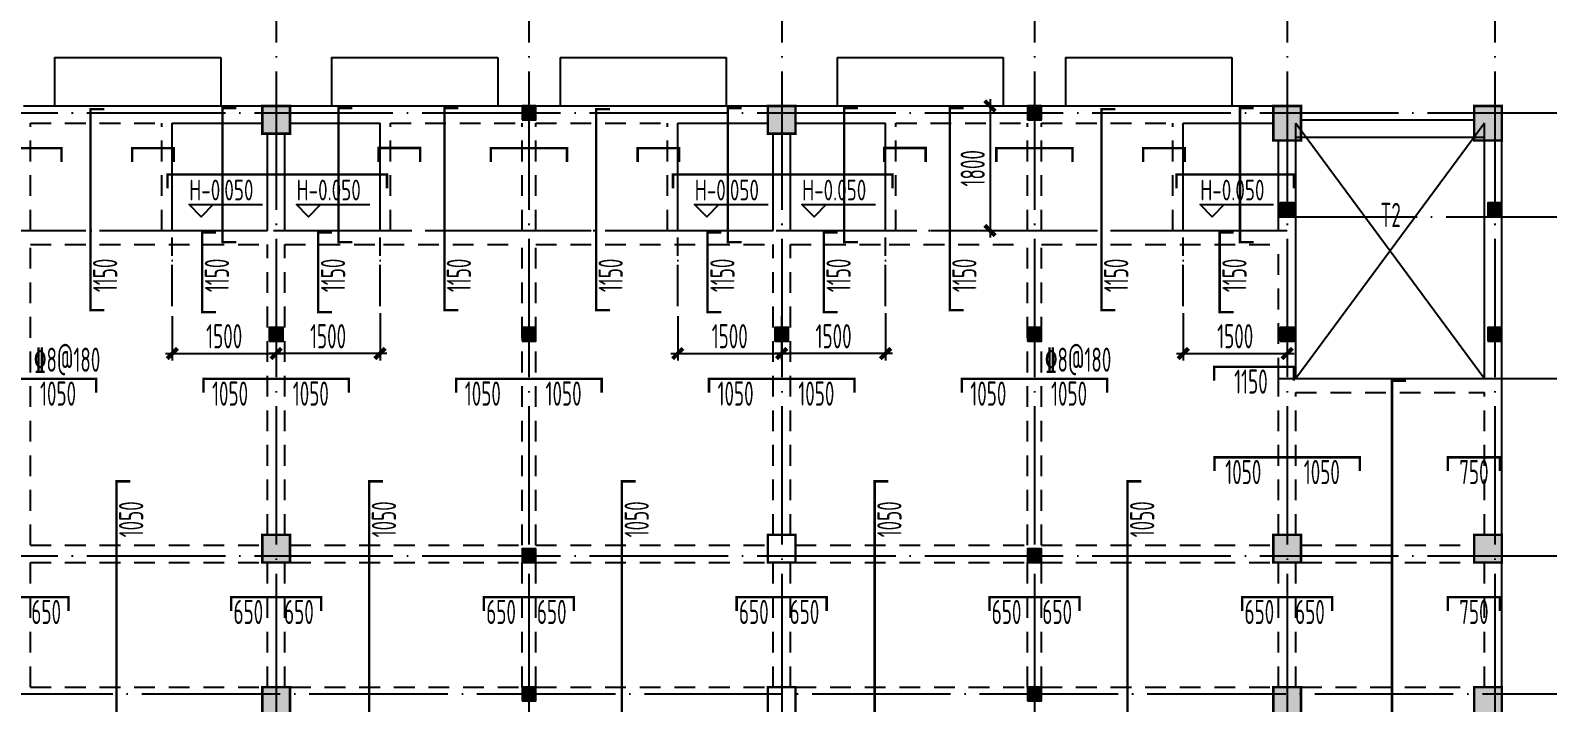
# Model space of a CAD drawing. Extents: x -472319 to -112444, y -516749 to -5704.
# Drawn here: x -264044 to -242132, y -240960 to -231241 of the extents above; entities that cross this region are included whole.
import ezdxf

# ---------------------------------------------------------------- set-up
doc = ezdxf.new("R2010")
doc.units = 0
doc.header["$LTSCALE"] = 100
doc.header["$MEASUREMENT"] = 0
for name, pattern in [('3', [5, 3, -2]), ('CENTER', [2, 1.25, -0.25, 0.25, -0.25]), ('DOTE', [2.42, 2, -0.2, 0.02, -0.2])]:
    doc.linetypes.add(name, pattern=pattern)
for name, color, linetype in [('1305', 1, 'Continuous'), ('1306', 94, 'Continuous'), ('1307', 7, 'Continuous'), ('COLUMN', 9, 'Continuous'), ('DOTE', 1, 'CENTER'), ('S_BEAM', 4, 'Continuous'), ('S_BEAMDASH', 134, '3'), ('S_CL', 2, 'Continuous'), ('坡道', 7, 'Continuous'), ('板标注', 221, 'Continuous'), ('零厚板', 7, 'Continuous')]:
    doc.layers.add(name, color=color, linetype=linetype)
doc.styles.add('HZ', font='tssdeng.shx', dxfattribs={"width": 0.6, "height": 350, "bigfont": 'a.shx'})
doc.styles.get("Standard").update_dxf_attribs({"font": 'tssdeng.shx', "width": 0.6, "bigfont": 'a.shx'})
doc.styles.add('TSSD_Rein', font='Tssdeng.shx', dxfattribs={"width": 0.7, "bigfont": 'hztxt.shx'})
doc.dimstyles.new('DIMN', dxfattribs={"dimtxt": 350, "dimasz": 150, "dimexe": 100, "dimexo": 100, "dimgap": 75, "dimtad": 1, "dimdec": 0, "dimzin": 0, "dimdsep": 46, "dimtxsty": 'HZ', "dimblk": 'ARCHTICK', "dimcen": 0.09, "dimdle": 100, "dimclrd": 3, "dimclre": 3, "dimclrt": 7, "dimazin": 2, "dimtfac": 1, "dimtdec": 0, "dimtmove": 2, "dimatfit": 3, "dimldrblk": 'ARCHTICK', "dimfxl": 1, "dimtolj": 1, "dimtzin": 0, "dimarcsym": 0})

# ---------------------------------------------------------------- blocks, each defined once
blk = doc.blocks.new('_ArchTick')
at = {"color": 0, "linetype": 'ByBlock', "const_width": 0.4}
blk.add_lwpolyline([(-0.5, -0.5), (0.5, 0.5)], dxfattribs=at)
blk = doc.blocks.new('*D2580')
at = {"layer": 'COLUMN', "color": 3, "lineweight": -2, "transparency": 16777216}
for p, q in [((-250185, -232235), (-250185, -234235)), ((-250306, -232335), (-250085, -232335)), ((-250306, -234135), (-250085, -234135))]:
    blk.add_line(p, q, dxfattribs=at)
at = {"layer": 'Defpoints', "color": 0, "transparency": 16777216}
for p in [(-250406, -232335), (-250406, -234135), (-250185, -234135)]:
    blk.add_point(p, dxfattribs=at)
at = {"layer": 'COLUMN', "color": 3, "lineweight": -2, "transparency": 16777216, "xscale": 150, "yscale": 150, "zscale": 150}
for p, rotation in [((-250185, -232335), 90), ((-250185, -234135), 270)]:
    blk.add_blockref('_ArchTick', p, dxfattribs=dict(at, rotation=rotation))
at = {"layer": 'COLUMN', "color": 7, "transparency": 16777216, "insert": (-250435, -233235), "char_height": 350, "attachment_point": 5, "rotation": 90, "style": 'HZ'}
blk.add_mtext('\\A1;1800', dxfattribs=at)
blk = doc.blocks.new('*D2601')
at = {"layer": '1306', "color": 3, "lineweight": -2, "transparency": 16777216}
for p, q in [((-261994, -235375), (-261994, -236013)), ((-260494, -235375), (-260494, -236013)), ((-262094, -235913), (-260394, -235913))]:
    blk.add_line(p, q, dxfattribs=at)
at = {"layer": 'Defpoints', "color": 0, "transparency": 16777216}
for p in [(-261994, -235275), (-260494, -235275), (-260494, -235913)]:
    blk.add_point(p, dxfattribs=at)
at = {"layer": '1306', "color": 3, "lineweight": -2, "transparency": 16777216, "xscale": 150, "yscale": 150, "zscale": 150, "rotation": 180}
blk.add_blockref('_ArchTick', (-261994, -235913), dxfattribs=at)
at = {"layer": '1306', "color": 3, "lineweight": -2, "transparency": 16777216, "xscale": 150, "yscale": 150, "zscale": 150}
blk.add_blockref('_ArchTick', (-260494, -235913), dxfattribs=at)
at = {"layer": '1306', "color": 7, "transparency": 16777216, "insert": (-261244, -235663), "char_height": 350, "attachment_point": 5, "style": 'HZ'}
blk.add_mtext('\\A1;1500', dxfattribs=at)
blk = doc.blocks.new('*D2602')
at = {"layer": '1306', "color": 3, "lineweight": -2, "transparency": 16777216}
for p, q in [((-258994, -235329), (-258994, -236013)), ((-260494, -235375), (-260494, -236013)), ((-258894, -235913), (-260594, -235913))]:
    blk.add_line(p, q, dxfattribs=at)
at = {"layer": 'Defpoints', "color": 0, "transparency": 16777216}
for p in [(-260494, -235275), (-258994, -235229), (-260494, -235913)]:
    blk.add_point(p, dxfattribs=at)
at = {"layer": '1306', "color": 3, "lineweight": -2, "transparency": 16777216, "xscale": 150, "yscale": 150, "zscale": 150, "rotation": 180}
blk.add_blockref('_ArchTick', (-260494, -235913), dxfattribs=at)
at = {"layer": '1306', "color": 3, "lineweight": -2, "transparency": 16777216, "xscale": 150, "yscale": 150, "zscale": 150}
blk.add_blockref('_ArchTick', (-258994, -235913), dxfattribs=at)
at = {"layer": '1306', "color": 7, "transparency": 16777216, "insert": (-259744, -235663), "char_height": 350, "attachment_point": 5, "style": 'HZ'}
blk.add_mtext('\\A1;1500', dxfattribs=at)
blk = doc.blocks.new('*D2603')
at = {"layer": '1306', "color": 3, "lineweight": -2, "transparency": 16777216}
for p, q in [((-254694, -235375), (-254694, -236013)), ((-253194, -235375), (-253194, -236013)), ((-254794, -235913), (-253094, -235913))]:
    blk.add_line(p, q, dxfattribs=at)
at = {"layer": 'Defpoints', "color": 0, "transparency": 16777216}
for p in [(-254694, -235275), (-253194, -235275), (-253194, -235913)]:
    blk.add_point(p, dxfattribs=at)
at = {"layer": '1306', "color": 3, "lineweight": -2, "transparency": 16777216, "xscale": 150, "yscale": 150, "zscale": 150, "rotation": 180}
blk.add_blockref('_ArchTick', (-254694, -235913), dxfattribs=at)
at = {"layer": '1306', "color": 3, "lineweight": -2, "transparency": 16777216, "xscale": 150, "yscale": 150, "zscale": 150}
blk.add_blockref('_ArchTick', (-253194, -235913), dxfattribs=at)
at = {"layer": '1306', "color": 7, "transparency": 16777216, "insert": (-253944, -235663), "char_height": 350, "attachment_point": 5, "style": 'HZ'}
blk.add_mtext('\\A1;1500', dxfattribs=at)
blk = doc.blocks.new('*D2604')
at = {"layer": '1306', "color": 3, "lineweight": -2, "transparency": 16777216}
for p, q in [((-251694, -235329), (-251694, -236013)), ((-253194, -235375), (-253194, -236013)), ((-251594, -235913), (-253294, -235913))]:
    blk.add_line(p, q, dxfattribs=at)
at = {"layer": 'Defpoints', "color": 0, "transparency": 16777216}
for p in [(-253194, -235275), (-251694, -235229), (-253194, -235913)]:
    blk.add_point(p, dxfattribs=at)
at = {"layer": '1306', "color": 3, "lineweight": -2, "transparency": 16777216, "xscale": 150, "yscale": 150, "zscale": 150, "rotation": 180}
blk.add_blockref('_ArchTick', (-253194, -235913), dxfattribs=at)
at = {"layer": '1306', "color": 3, "lineweight": -2, "transparency": 16777216, "xscale": 150, "yscale": 150, "zscale": 150}
blk.add_blockref('_ArchTick', (-251694, -235913), dxfattribs=at)
at = {"layer": '1306', "color": 7, "transparency": 16777216, "insert": (-252444, -235663), "char_height": 350, "attachment_point": 5, "style": 'HZ'}
blk.add_mtext('\\A1;1500', dxfattribs=at)
blk = doc.blocks.new('*D2605')
at = {"layer": '1306', "color": 3, "lineweight": -2, "transparency": 16777216}
for p, q in [((-247394, -235329), (-247394, -236013)), ((-245894, -235375), (-245894, -236013)), ((-247494, -235913), (-245794, -235913))]:
    blk.add_line(p, q, dxfattribs=at)
at = {"layer": 'Defpoints', "color": 0, "transparency": 16777216}
for p in [(-247394, -235229), (-245894, -235275), (-245894, -235913)]:
    blk.add_point(p, dxfattribs=at)
at = {"layer": '1306', "color": 3, "lineweight": -2, "transparency": 16777216, "xscale": 150, "yscale": 150, "zscale": 150, "rotation": 180}
blk.add_blockref('_ArchTick', (-247394, -235913), dxfattribs=at)
at = {"layer": '1306', "color": 3, "lineweight": -2, "transparency": 16777216, "xscale": 150, "yscale": 150, "zscale": 150}
blk.add_blockref('_ArchTick', (-245894, -235913), dxfattribs=at)
at = {"layer": '1306', "color": 7, "transparency": 16777216, "insert": (-246644, -235663), "char_height": 350, "attachment_point": 5, "style": 'HZ'}
blk.add_mtext('\\A1;1500', dxfattribs=at)

msp = doc.modelspace()

# ---------------------------------------------------------------- hatches: boundary and pattern name
at = {"layer": 'COLUMN'}
h = msp.add_hatch(dxfattribs=at)
h.set_pattern_fill('ANSI31', color=0)
h.set_pattern_definition([(45, (-307981.33058, -46796.88947), (-0.08838834765, 0.08838834765), [])])
h.paths.add_polyline_path([(-256943.831, -232534.889), (-256743.831, -232534.889), (-256743.831, -232334.889), (-256943.831, -232334.889)])
h = msp.add_hatch(dxfattribs=at)
h.set_pattern_fill('ANSI31', color=0)
h.set_pattern_definition([(45, (-300681.33058, -46796.88947), (-0.08838834765, 0.08838834765), [])])
h.paths.add_polyline_path([(-249643.831, -232534.889), (-249443.831, -232534.889), (-249443.831, -232334.889), (-249643.831, -232334.889)])
h = msp.add_hatch(dxfattribs=at)
h.set_pattern_fill('ANSI31', color=0)
h.set_pattern_definition([(45, (-297031.33058, -48196.88947), (-0.08838834765, 0.08838834765), [])])
h.paths.add_polyline_path([(-245993.831, -233934.889), (-245793.831, -233934.889), (-245793.831, -233734.889), (-245993.831, -233734.889)])
h = msp.add_hatch(dxfattribs=at)
h.set_pattern_fill('ANSI31', color=0)
h.set_pattern_definition([(45, (-294031.33058, -48196.88947), (-0.08838834765, 0.08838834765), [])])
h.paths.add_polyline_path([(-242993.831, -233934.889), (-242793.831, -233934.889), (-242793.831, -233734.889), (-242993.831, -233734.889)])
h = msp.add_hatch(dxfattribs=at)
h.set_pattern_fill('ANSI31', color=0)
h.set_pattern_definition([(45, (-311631.33058, -49996.89093), (-0.08838834765, 0.08838834765), [])])
h.paths.add_polyline_path([(-260593.831, -235734.891), (-260393.831, -235734.891), (-260393.831, -235534.891), (-260593.831, -235534.891)])
h = msp.add_hatch(dxfattribs=at)
h.set_pattern_fill('ANSI31', color=0)
h.set_pattern_definition([(45, (-307981.33058, -49996.89093), (-0.08838834765, 0.08838834765), [])])
h.paths.add_polyline_path([(-256943.831, -235734.891), (-256743.831, -235734.891), (-256743.831, -235534.891), (-256943.831, -235534.891)])
h = msp.add_hatch(dxfattribs=at)
h.set_pattern_fill('ANSI31', color=0)
h.set_pattern_definition([(45, (-304331.33058, -49996.89093), (-0.08838834765, 0.08838834765), [])])
h.paths.add_polyline_path([(-253293.831, -235734.891), (-253093.831, -235734.891), (-253093.831, -235534.891), (-253293.831, -235534.891)])
h = msp.add_hatch(dxfattribs=at)
h.set_pattern_fill('ANSI31', color=0)
h.set_pattern_definition([(45, (-300681.33058, -49996.89093), (-0.08838834765, 0.08838834765), [])])
h.paths.add_polyline_path([(-249643.831, -235734.891), (-249443.831, -235734.891), (-249443.831, -235534.891), (-249643.831, -235534.891)])
h = msp.add_hatch(dxfattribs=at)
h.set_pattern_fill('ANSI31', color=0)
h.set_pattern_definition([(45, (-297031.33058, -49996.89093), (-0.08838834765, 0.08838834765), [])])
h.paths.add_polyline_path([(-245993.831, -235734.891), (-245793.831, -235734.891), (-245793.831, -235534.891), (-245993.831, -235534.891)])
h = msp.add_hatch(dxfattribs=at)
h.set_pattern_fill('ANSI31', color=0)
h.set_pattern_definition([(45, (-294031.33058, -49996.89093), (-0.08838834765, 0.08838834765), [])])
h.paths.add_polyline_path([(-242993.831, -235734.891), (-242793.831, -235734.891), (-242793.831, -235534.891), (-242993.831, -235534.891)])
h = msp.add_hatch(dxfattribs=at)
h.set_pattern_fill('ANSI31', color=0)
h.set_pattern_definition([(45, (-307981.32863, -53196.89045), (-0.08838834765, 0.08838834765), [])])
h.paths.add_polyline_path([(-256943.829, -238934.89), (-256743.829, -238934.89), (-256743.829, -238734.89), (-256943.829, -238734.89)])
h = msp.add_hatch(dxfattribs=at)
h.set_pattern_fill('ANSI31', color=0)
h.set_pattern_definition([(45, (-300681.32863, -53196.89045), (-0.08838834765, 0.08838834765), [])])
h.paths.add_polyline_path([(-249643.829, -238934.89), (-249443.829, -238934.89), (-249443.829, -238734.89), (-249643.829, -238734.89)])
h = msp.add_hatch(dxfattribs=at)
h.set_pattern_fill('ANSI31', color=0)
h.set_pattern_definition([(45, (-307981.33058, -55196.89045), (-0.08838834765, 0.08838834765), [])])
h.paths.add_polyline_path([(-256943.831, -240934.89), (-256743.831, -240934.89), (-256743.831, -240734.89), (-256943.831, -240734.89)])
h = msp.add_hatch(dxfattribs=at)
h.set_pattern_fill('ANSI31', color=0)
h.set_pattern_definition([(45, (-300681.33058, -55196.89045), (-0.08838834765, 0.08838834765), [])])
h.paths.add_polyline_path([(-249643.831, -240934.89), (-249443.831, -240934.89), (-249443.831, -240734.89), (-249643.831, -240734.89)])
at = {"layer": 'S_CL'}
h = msp.add_hatch(dxfattribs=at)
h.set_pattern_fill('ANSI31', color=256)
h.set_pattern_definition([(45, (114544.49969, 398805.50098), (-0.088388347648, 0.088388347648), [])])
h.paths.add_polyline_path([(-299493.831, -232834.889), (-299493.831, -232334.889), (-299893.831, -232334.889), (-299893.831, -232834.889)])
h.paths.add_polyline_path([(-299493.831, -238934.89), (-299493.831, -238534.89), (-299893.831, -238534.89), (-299893.831, -238934.89)])
h.paths.add_polyline_path([(-299493.831, -241134.89), (-299493.831, -240734.89), (-299893.831, -240734.89), (-299893.831, -241134.89)])
h.paths.add_polyline_path([(-299493.831, -247334.89), (-299493.831, -246834.89), (-299893.831, -246834.89), (-299893.831, -247334.89)])
h.paths.add_polyline_path([(-302393.831, -232834.889), (-302393.831, -232334.889), (-302793.831, -232334.889), (-302793.831, -232834.889)])
h.paths.add_polyline_path([(-302393.831, -238934.89), (-302393.831, -238534.89), (-302793.831, -238534.89), (-302793.831, -238934.89)])
h.paths.add_polyline_path([(-302393.831, -241134.89), (-302393.831, -240734.89), (-302793.831, -240734.89), (-302793.831, -241134.89)])
h.paths.add_polyline_path([(-302393.831, -247334.89), (-302393.831, -246834.89), (-302793.831, -246834.89), (-302793.831, -247334.89)])
h.paths.add_polyline_path([(-242793.829, -247334.89), (-242793.829, -246834.89), (-243193.829, -246834.89), (-243193.829, -247334.89)])
h.paths.add_polyline_path([(-245693.829, -247334.89), (-245693.829, -246834.89), (-246093.829, -246834.89), (-246093.829, -247334.89)])
h.paths.add_polyline_path([(-252993.829, -247334.89), (-252993.829, -246934.89), (-253393.829, -246934.89), (-253393.829, -247334.89)])
h.paths.add_polyline_path([(-260293.829, -247334.89), (-260293.829, -246934.89), (-260693.829, -246934.89), (-260693.829, -247334.89)])
h.paths.add_polyline_path([(-267593.829, -247334.89), (-267593.829, -246834.89), (-267993.829, -246834.89), (-267993.829, -247334.89)])
h.paths.add_polyline_path([(-277593.831, -247334.89), (-277593.831, -246834.89), (-277993.831, -246834.89), (-277993.831, -247334.89)])
h.paths.add_polyline_path([(-284893.831, -247334.89), (-284893.831, -246934.89), (-285293.831, -246934.89), (-285293.831, -247334.89)])
h.paths.add_polyline_path([(-292193.831, -247334.89), (-292193.831, -246934.89), (-292593.831, -246934.89), (-292593.831, -247334.89)])
h.paths.add_polyline_path([(-242793.829, -232834.889), (-242793.829, -232334.889), (-243193.829, -232334.889), (-243193.829, -232834.889)])
h.paths.add_polyline_path([(-242793.829, -238934.89), (-242793.829, -238534.89), (-243193.829, -238534.89), (-243193.829, -238934.89)])
h.paths.add_polyline_path([(-242793.829, -241134.89), (-242793.829, -240734.89), (-243193.829, -240734.89), (-243193.829, -241134.89)])
h.paths.add_polyline_path([(-245693.829, -232834.889), (-245693.829, -232334.889), (-246093.829, -232334.889), (-246093.829, -232834.889)])
h.paths.add_polyline_path([(-245693.829, -238934.89), (-245693.829, -238534.89), (-246093.829, -238534.89), (-246093.829, -238934.89)])
h.paths.add_polyline_path([(-245693.829, -241134.89), (-245693.829, -240734.89), (-246093.829, -240734.89), (-246093.829, -241134.89)])
h.paths.add_polyline_path([(-252993.829, -232734.889), (-252993.829, -232334.889), (-253393.829, -232334.889), (-253393.829, -232734.889)])
h.paths.add_polyline_path([(-260293.829, -232734.889), (-260293.829, -232334.889), (-260693.829, -232334.889), (-260693.829, -232734.889)])
h.paths.add_polyline_path([(-267593.829, -232734.889), (-267593.829, -232334.889), (-267993.829, -232334.889), (-267993.829, -232734.889)])
h.paths.add_polyline_path([(-270593.829, -232834.889), (-270593.829, -232334.889), (-270993.829, -232334.889), (-270993.829, -232834.889)])
h.paths.add_polyline_path([(-277593.831, -232834.889), (-277593.831, -232334.889), (-277993.831, -232334.889), (-277993.831, -232834.889)])
h.paths.add_polyline_path([(-284893.831, -232734.889), (-284893.831, -232334.889), (-285293.831, -232334.889), (-285293.831, -232734.889)])
h.paths.add_polyline_path([(-292193.831, -232734.889), (-292193.831, -232334.889), (-292593.831, -232334.889), (-292593.831, -232734.889)])
h.paths.add_polyline_path([(-260293.829, -238934.89), (-260293.829, -238534.89), (-260693.829, -238534.89), (-260693.829, -238934.89)])
h.paths.add_polyline_path([(-260293.829, -241134.89), (-260293.829, -240734.89), (-260693.829, -240734.89), (-260693.829, -241134.89)])
h.paths.add_polyline_path([(-267593.829, -238934.89), (-267593.829, -238534.89), (-267993.829, -238534.89), (-267993.829, -238934.89)])
h.paths.add_polyline_path([(-267593.829, -241134.89), (-267593.829, -240734.89), (-267993.829, -240734.89), (-267993.829, -241134.89)])
h.paths.add_polyline_path([(-270593.829, -238934.89), (-270593.829, -238434.89), (-270993.829, -238434.89), (-270993.829, -238934.89)])
h.paths.add_polyline_path([(-277593.831, -238934.89), (-277593.831, -238434.89), (-277993.831, -238434.89), (-277993.831, -238934.89)])
h.paths.add_polyline_path([(-277593.831, -241134.89), (-277593.831, -240734.89), (-277993.831, -240734.89), (-277993.831, -241134.89)])
h.paths.add_polyline_path([(-284893.831, -238934.89), (-284893.831, -238534.89), (-285293.831, -238534.89), (-285293.831, -238934.89)])
h.paths.add_polyline_path([(-284893.831, -241134.89), (-284893.831, -240734.89), (-285293.831, -240734.89), (-285293.831, -241134.89)])

# ---------------------------------------------------------------- linework, layer by layer
for p, q in [((-263693.829, -231634.89), (-261293.829, -231634.89)), ((-263693.829, -231634.89), (-263693.829, -232334.89)), ((-259693.829, -231634.89), (-257293.829, -231634.89)), ((-259693.829, -231634.89), (-259693.829, -232334.89)), ((-256393.829, -231634.89), (-253993.829, -231634.89)), ((-256393.829, -231634.89), (-256393.829, -232334.89)), ((-252393.829, -231634.89), (-249993.829, -231634.89)), ((-252393.829, -231634.89), (-252393.829, -232334.89)), ((-249093.829, -231634.89), (-246693.829, -231634.89)), ((-249093.829, -231634.89), (-249093.829, -232334.89))]:
    msp.add_line(p, q)
at = {"layer": '1305', "const_width": 35}
for points in [[(-262973.829, -235284.89), (-263173.829, -235284.89), (-263173.829, -232380.89), (-262973.829, -232380.89)], [(-261070.329, -234304.89), (-261270.329, -234304.89), (-261270.329, -232364.89), (-261070.329, -232364.89)], [(-259392.829, -234304.89), (-259592.829, -234304.89), (-259592.829, -232364.89), (-259392.829, -232364.89)], [(-257863.833, -235284.89), (-258063.833, -235284.89), (-258063.833, -232364.89), (-257863.833, -232364.89)], [(-255673.829, -235284.89), (-255873.829, -235284.89), (-255873.829, -232380.89), (-255673.829, -232380.89)], [(-253770.329, -234304.89), (-253970.329, -234304.89), (-253970.329, -232364.89), (-253770.329, -232364.89)], [(-252092.829, -234304.89), (-252292.829, -234304.89), (-252292.829, -232364.89), (-252092.829, -232364.89)], [(-250563.833, -235284.89), (-250763.833, -235284.89), (-250763.833, -232364.89), (-250563.833, -232364.89)], [(-248373.829, -235284.89), (-248573.829, -235284.89), (-248573.829, -232380.89), (-248373.829, -232380.89)], [(-246375.829, -234304.89), (-246575.829, -234304.89), (-246575.829, -232364.89), (-246375.829, -232364.89)], [(-264693.829, -233144.89), (-264693.829, -232944.89), (-263593.829, -232944.892), (-263593.829, -233144.892)], [(-262573.829, -233144.892), (-262573.829, -232944.892), (-261973.829, -232944.892), (-261973.829, -233144.892)], [(-259013.829, -233142.322), (-259013.829, -232942.322), (-258413.829, -232942.322), (-258413.829, -233142.322)], [(-257393.829, -233144.89), (-257393.829, -232944.89), (-256293.829, -232944.892), (-256293.829, -233144.892)], [(-255273.829, -233144.892), (-255273.829, -232944.892), (-254673.829, -232944.892), (-254673.829, -233144.892)], [(-251713.829, -233142.322), (-251713.829, -232942.322), (-251113.829, -232942.322), (-251113.829, -233142.322)], [(-250093.829, -233144.89), (-250093.829, -232944.89), (-248993.829, -232944.892), (-248993.829, -233144.892)], [(-247973.829, -233144.892), (-247973.829, -232944.892), (-247373.829, -232944.892), (-247373.829, -233144.892)], [(-262063.825, -233524.39), (-262063.825, -233324.39), (-258893.829, -233324.39), (-258893.829, -233524.39)], [(-254763.825, -233524.39), (-254763.825, -233324.39), (-251593.829, -233324.39), (-251593.829, -233524.39)], [(-247493.829, -233524.39), (-247493.829, -233324.39), (-245798.833, -233324.39), (-245798.833, -233524.39)], [(-261363.329, -235314.89), (-261563.329, -235314.89), (-261563.329, -234164.89), (-261363.329, -234164.89)], [(-259685.829, -235314.89), (-259885.829, -235314.89), (-259885.829, -234164.89), (-259685.829, -234164.89)], [(-254063.329, -235314.89), (-254263.329, -235314.89), (-254263.329, -234164.89), (-254063.329, -234164.89)], [(-252385.829, -235314.89), (-252585.829, -235314.89), (-252585.829, -234164.89), (-252385.829, -234164.89)], [(-246668.829, -235314.89), (-246868.829, -235314.89), (-246868.829, -234164.89), (-246668.829, -234164.89)], [(-246948.825, -236304.889), (-246948.825, -236104.889), (-245798.825, -236104.889), (-245798.825, -236304.889)], [(-265193.825, -236478.888), (-265193.825, -236278.888), (-263093.825, -236278.889), (-263093.825, -236478.889)], [(-261543.825, -236478.888), (-261543.825, -236278.888), (-259443.825, -236278.889), (-259443.825, -236478.889)], [(-257893.829, -236478.889), (-257893.829, -236278.889), (-255793.829, -236278.889), (-255793.829, -236478.889)], [(-254243.829, -236478.889), (-254243.829, -236278.889), (-252143.829, -236278.889), (-252143.829, -236478.889)], [(-250593.829, -236478.889), (-250593.829, -236278.889), (-248493.829, -236278.889), (-248493.829, -236478.889)], [(-244180.329, -241759.891), (-244380.329, -241759.891), (-244380.329, -236304.89), (-244180.329, -236304.89)], [(-246943.829, -237612.89), (-246943.829, -237412.89), (-244843.829, -237412.891), (-244843.829, -237612.891)], [(-243573.829, -237612.89), (-243573.829, -237412.89), (-242823.829, -237412.89), (-242823.829, -237612.89)], [(-262601.329, -241909.891), (-262801.329, -241909.891), (-262801.329, -237759.891), (-262601.329, -237759.891)], [(-258951.329, -241909.891), (-259151.329, -241909.891), (-259151.329, -237759.891), (-258951.329, -237759.891)], [(-255301.333, -241909.891), (-255501.333, -241909.891), (-255501.333, -237759.891), (-255301.333, -237759.891)], [(-251651.333, -241909.891), (-251851.333, -241909.891), (-251851.333, -237759.891), (-251651.333, -237759.891)], [(-248001.333, -241909.891), (-248201.333, -241909.891), (-248201.333, -237759.891), (-248001.333, -237759.891)], [(-264793.833, -239634.89), (-264793.833, -239434.89), (-263493.833, -239434.891), (-263493.833, -239634.891)], [(-261143.829, -239634.891), (-261143.829, -239434.891), (-259843.829, -239434.891), (-259843.829, -239634.891)], [(-257493.829, -239634.891), (-257493.829, -239434.891), (-256193.829, -239434.891), (-256193.829, -239634.891)], [(-253843.829, -239634.891), (-253843.829, -239434.891), (-252543.829, -239434.891), (-252543.829, -239634.891)], [(-250193.829, -239634.891), (-250193.829, -239434.891), (-248893.829, -239434.891), (-248893.829, -239634.891)], [(-246543.829, -239634.891), (-246543.829, -239434.891), (-245243.829, -239434.891), (-245243.829, -239634.891)], [(-243573.829, -239634.891), (-243573.829, -239434.891), (-242823.829, -239434.891), (-242823.829, -239634.891)]]:
    msp.add_lwpolyline(points, dxfattribs=at)
at = {"layer": 'COLUMN', "color": 0}
for points in [[(-256943.831, -232534.889), (-256743.831, -232534.889), (-256743.831, -232334.889), (-256943.831, -232334.889)], [(-249643.831, -232534.889), (-249443.831, -232534.889), (-249443.831, -232334.889), (-249643.831, -232334.889)], [(-245993.831, -233934.889), (-245793.831, -233934.889), (-245793.831, -233734.889), (-245993.831, -233734.889)], [(-242993.831, -233934.889), (-242793.831, -233934.889), (-242793.831, -233734.889), (-242993.831, -233734.889)], [(-260593.831, -235734.891), (-260393.831, -235734.891), (-260393.831, -235534.891), (-260593.831, -235534.891)], [(-256943.831, -235734.891), (-256743.831, -235734.891), (-256743.831, -235534.891), (-256943.831, -235534.891)], [(-253293.831, -235734.891), (-253093.831, -235734.891), (-253093.831, -235534.891), (-253293.831, -235534.891)], [(-249643.831, -235734.891), (-249443.831, -235734.891), (-249443.831, -235534.891), (-249643.831, -235534.891)], [(-245993.831, -235734.891), (-245793.831, -235734.891), (-245793.831, -235534.891), (-245993.831, -235534.891)], [(-242993.831, -235734.891), (-242793.831, -235734.891), (-242793.831, -235534.891), (-242993.831, -235534.891)], [(-256943.829, -238934.89), (-256743.829, -238934.89), (-256743.829, -238734.89), (-256943.829, -238734.89)], [(-249643.829, -238934.89), (-249443.829, -238934.89), (-249443.829, -238734.89), (-249643.829, -238734.89)], [(-256943.831, -240934.89), (-256743.831, -240934.89), (-256743.831, -240734.89), (-256943.831, -240734.89)], [(-249643.831, -240934.89), (-249443.831, -240934.89), (-249443.831, -240734.89), (-249643.831, -240734.89)]]:
    msp.add_lwpolyline(points, close=True, dxfattribs=at)
at = {"layer": 'DOTE', "linetype": 'DOTE', "ltscale": 10}
for p, q in [((-260493.829, -229415.242), (-260493.829, -251565.282)), ((-256843.829, -229415.242), (-256843.829, -251565.282)), ((-253193.829, -229415.242), (-253193.829, -251565.282)), ((-249543.829, -229415.242), (-249543.829, -251565.282)), ((-245893.829, -229415.242), (-245893.829, -251565.282)), ((-242893.829, -229415.242), (-242893.829, -251565.282)), ((-304367.647, -232434.89), (-241075.018, -232434.89)), ((-246018.829, -233934.89), (-241075.018, -233934.89)), ((-267793.829, -234134.889), (-245893.829, -234134.889)), ((-246018.829, -236274.89), (-241075.018, -236274.89)), ((-304367.647, -238834.89), (-241075.018, -238834.89)), ((-241075.018, -240834.89), (-304367.647, -240834.89))]:
    msp.add_line(p, q, dxfattribs=at)
at = {"layer": 'DOTE', "linetype": 'DOTE', "ltscale": 3}
for p, q in [((-261993.827, -235229.086), (-261993.827, -234234.889)), ((-258993.831, -235229.086), (-258993.831, -234234.889)), ((-254693.827, -235229.086), (-254693.827, -234234.889)), ((-251693.831, -235229.086), (-251693.831, -234234.889)), ((-247393.827, -235229.086), (-247393.827, -234234.889))]:
    msp.add_line(p, q, dxfattribs=at)
at = {"layer": 'S_BEAM'}
for p, q in [((-264143.829, -232334.889), (-262043.829, -232334.889)), ((-262043.829, -232334.889), (-260693.829, -232334.889)), ((-260293.829, -232334.889), (-258918.829, -232334.889)), ((-258918.829, -232334.889), (-256843.829, -232334.889)), ((-256843.829, -232334.889), (-254743.829, -232334.889)), ((-254743.829, -232334.889), (-253393.829, -232334.889)), ((-252993.829, -232334.889), (-251618.829, -232334.889)), ((-251618.829, -232334.889), (-249543.829, -232334.889)), ((-249543.829, -232334.889), (-247468.829, -232334.889)), ((-247468.829, -232334.889), (-246093.829, -232334.889)), ((-261993.829, -232584.889), (-260693.829, -232584.889)), ((-261993.829, -234134.889), (-261993.829, -232584.889)), ((-260293.829, -232584.889), (-258993.829, -232584.889)), ((-258993.829, -234134.889), (-258993.829, -232584.889)), ((-254693.829, -232584.889), (-253393.829, -232584.889)), ((-254693.829, -234134.889), (-254693.829, -232584.889)), ((-252993.829, -232584.889), (-251693.829, -232584.889)), ((-251693.829, -234134.889), (-251693.829, -232584.889)), ((-247393.829, -232584.889), (-246093.829, -232584.889)), ((-247393.829, -234134.889), (-247393.829, -232584.889)), ((-245768.829, -234234.889), (-245768.829, -232584.889)), ((-245693.829, -232534.889), (-243193.829, -232534.889)), ((-243043.829, -236274.89), (-243043.829, -232584.889)), ((-260618.829, -234134.889), (-260618.829, -232734.889)), ((-260368.829, -234134.889), (-260368.829, -232734.889)), ((-253318.829, -234134.889), (-253318.829, -232734.889)), ((-253068.829, -234134.889), (-253068.829, -232734.889)), ((-246018.829, -233934.889), (-246018.829, -232834.889)), ((-245768.829, -232784.889), (-243043.829, -232784.889)), ((-242793.829, -233934.889), (-242793.829, -232834.889)), ((-246018.829, -234134.889), (-246018.829, -233934.889)), ((-242793.829, -236274.891), (-242793.829, -233934.889)), ((-261993.829, -234134.889), (-260618.829, -234134.889)), ((-260368.829, -234134.889), (-258993.829, -234134.889)), ((-254693.829, -234134.889), (-253318.829, -234134.889)), ((-253068.829, -234134.889), (-251693.829, -234134.889)), ((-247393.829, -234134.889), (-246018.829, -234134.889)), ((-245768.829, -236274.89), (-245768.829, -234234.889)), ((-245768.829, -236274.89), (-243043.829, -236274.89)), ((-242793.829, -238534.89), (-242793.829, -236274.891)), ((-242793.829, -240734.89), (-242793.829, -238934.89))]:
    msp.add_line(p, q, dxfattribs=at)
at = {"layer": 'S_BEAMDASH'}
for p, q in [((-264043.829, -232584.889), (-262143.829, -232584.889)), ((-264043.829, -234134.889), (-264043.829, -232584.889)), ((-262143.829, -234134.889), (-262143.829, -232584.889)), ((-258843.829, -232584.889), (-256943.829, -232584.889)), ((-258843.829, -234134.889), (-258843.829, -232584.889)), ((-256943.829, -234134.889), (-256943.829, -232584.889)), ((-256743.829, -232584.889), (-254843.829, -232584.889)), ((-256743.829, -234134.889), (-256743.829, -232584.889)), ((-254843.829, -234134.889), (-254843.829, -232584.889)), ((-251543.829, -232584.889), (-249643.829, -232584.889)), ((-251543.829, -234134.889), (-251543.829, -232584.889)), ((-249643.829, -234134.889), (-249643.829, -232584.889)), ((-249443.829, -232584.889), (-247543.829, -232584.889)), ((-249443.829, -234134.889), (-249443.829, -232584.889)), ((-247543.829, -234134.889), (-247543.829, -232584.889)), ((-264043.829, -234134.889), (-262143.829, -234134.889)), ((-258843.829, -234134.889), (-256943.829, -234134.889)), ((-256743.829, -234134.889), (-254843.829, -234134.889)), ((-251543.829, -234134.889), (-249643.829, -234134.889)), ((-249443.829, -234134.889), (-247543.829, -234134.889)), ((-264043.829, -238684.89), (-264043.829, -234334.889)), ((-264043.829, -234334.889), (-262043.829, -234334.889)), ((-262043.829, -234334.889), (-260618.829, -234334.889)), ((-260618.829, -238534.89), (-260618.829, -234334.889)), ((-260368.829, -238534.89), (-260368.829, -234334.889)), ((-260368.829, -234334.889), (-258943.829, -234334.889)), ((-258943.829, -234334.889), (-256943.829, -234334.889)), ((-256943.829, -238684.89), (-256943.829, -234334.889)), ((-256743.829, -238684.89), (-256743.829, -234334.889)), ((-256743.829, -234334.889), (-254743.829, -234334.889)), ((-254743.829, -234334.889), (-253318.829, -234334.889)), ((-253318.829, -238534.89), (-253318.829, -234334.889)), ((-253068.829, -238534.89), (-253068.829, -234334.889)), ((-253068.829, -234334.889), (-251643.829, -234334.889)), ((-251643.829, -234334.889), (-249643.829, -234334.889)), ((-249643.829, -238684.89), (-249643.829, -234334.889)), ((-249443.829, -238684.89), (-249443.829, -234334.889)), ((-249443.829, -234334.889), (-247443.829, -234334.889)), ((-247443.829, -234334.889), (-246018.829, -234334.889)), ((-246018.829, -236274.891), (-246018.829, -234334.889)), ((-246018.829, -238534.89), (-246018.829, -236274.891)), ((-245768.829, -238534.89), (-245768.829, -236474.89)), ((-245768.829, -236474.89), (-243043.829, -236474.89)), ((-243043.829, -238534.89), (-243043.829, -236474.89)), ((-264043.829, -238684.89), (-260693.829, -238684.89)), ((-260293.829, -238684.89), (-256943.829, -238684.89)), ((-256743.829, -238684.89), (-253393.829, -238684.89)), ((-252993.829, -238684.89), (-249643.829, -238684.89)), ((-249443.829, -238684.89), (-246093.829, -238684.89)), ((-245693.829, -238684.89), (-243193.829, -238684.89)), ((-264043.829, -240734.89), (-264043.829, -238934.89)), ((-264043.829, -238934.89), (-260693.829, -238934.89)), ((-260618.829, -240734.89), (-260618.829, -238934.89)), ((-260368.829, -240734.89), (-260368.829, -238934.89)), ((-260293.829, -238934.89), (-256943.829, -238934.89)), ((-256943.829, -240734.89), (-256943.829, -238934.89)), ((-256743.829, -240734.89), (-256743.829, -238934.89)), ((-256743.829, -238934.89), (-253393.829, -238934.89)), ((-253318.829, -240734.89), (-253318.829, -238934.89)), ((-253068.829, -240734.89), (-253068.829, -238934.89)), ((-252993.829, -238934.89), (-249643.829, -238934.89)), ((-249643.829, -240734.89), (-249643.829, -238934.89)), ((-249443.829, -240734.89), (-249443.829, -238934.89)), ((-249443.829, -238934.89), (-246093.829, -238934.89)), ((-246018.829, -240734.89), (-246018.829, -238934.89)), ((-245768.829, -240734.89), (-245768.829, -238934.89)), ((-245693.829, -238934.89), (-243193.829, -238934.89)), ((-243043.829, -240734.89), (-243043.829, -238934.89)), ((-264043.829, -240734.89), (-260693.829, -240734.89)), ((-260293.829, -240734.89), (-256943.829, -240734.89)), ((-256743.829, -240734.89), (-253393.829, -240734.89)), ((-252993.829, -240734.89), (-249643.829, -240734.89)), ((-249443.829, -240734.89), (-246093.829, -240734.89)), ((-245693.829, -240734.89), (-243193.829, -240734.89))]:
    msp.add_line(p, q, dxfattribs=at)
at = {"layer": 'S_CL', "const_width": 35}
for points in [[(-260293.829, -232734.889), (-260293.829, -232334.889), (-260693.829, -232334.889), (-260693.829, -232734.889)], [(-252993.829, -232734.889), (-252993.829, -232334.889), (-253393.829, -232334.889), (-253393.829, -232734.889)], [(-245693.829, -232834.889), (-245693.829, -232334.889), (-246093.829, -232334.889), (-246093.829, -232834.889)], [(-242793.829, -232834.889), (-242793.829, -232334.889), (-243193.829, -232334.889), (-243193.829, -232834.889)], [(-260293.829, -238934.89), (-260293.829, -238534.89), (-260693.829, -238534.89), (-260693.829, -238934.89)], [(-252993.829, -238934.89), (-252993.829, -238534.89), (-253393.829, -238534.89), (-253393.829, -238934.89)], [(-245693.829, -238934.89), (-245693.829, -238534.89), (-246093.829, -238534.89), (-246093.829, -238934.89)], [(-242793.829, -238934.89), (-242793.829, -238534.89), (-243193.829, -238534.89), (-243193.829, -238934.89)], [(-260293.829, -241134.89), (-260293.829, -240734.89), (-260693.829, -240734.89), (-260693.829, -241134.89)], [(-252993.829, -241134.89), (-252993.829, -240734.89), (-253393.829, -240734.89), (-253393.829, -241134.89)], [(-245693.829, -241134.89), (-245693.829, -240734.89), (-246093.829, -240734.89), (-246093.829, -241134.89)], [(-242793.829, -241134.89), (-242793.829, -240734.89), (-243193.829, -240734.89), (-243193.829, -241134.89)]]:
    msp.add_lwpolyline(points, close=True, dxfattribs=at)
at = {"layer": '坡道'}
for p, q in [((-261293.829, -231634.89), (-261293.829, -232334.89)), ((-257293.829, -231634.89), (-257293.829, -232334.89)), ((-253993.829, -231634.89), (-253993.829, -232334.89)), ((-249993.829, -231634.89), (-249993.829, -232334.89)), ((-246693.829, -231634.89), (-246693.829, -232334.89))]:
    msp.add_line(p, q, dxfattribs=at)
at = {"layer": '板标注'}
for points in [[(-261401.761, -233760.822), (-261576.761, -233935.822), (-261751.761, -233760.822), (-260690.827, -233760.822)], [(-259851.761, -233760.822), (-260026.761, -233935.822), (-260201.761, -233760.822), (-259140.827, -233760.822)], [(-254101.761, -233760.822), (-254276.761, -233935.822), (-254451.761, -233760.822), (-253390.827, -233760.822)], [(-252551.761, -233760.822), (-252726.761, -233935.822), (-252901.761, -233760.822), (-251840.827, -233760.822)], [(-246801.761, -233760.822), (-246976.761, -233935.822), (-247151.761, -233760.822), (-246090.827, -233760.822)]]:
    msp.add_lwpolyline(points, dxfattribs=at)
at = {"layer": '零厚板'}
for p, q in [((-245768.829, -232584.889), (-243043.829, -236274.89)), ((-243043.829, -232584.889), (-245768.829, -236274.89))]:
    msp.add_line(p, q, dxfattribs=at)

# ---------------------------------------------------------------- texts
at = {"layer": '1306', "width": 0.6}
for s, p in [('1150', (-262788.93, -235024.89)), ('1150', (-261174.93, -235024.89)), ('1150', (-259497.43, -235024.89)), ('1150', (-257680.43, -235024.89)), ('1150', (-255488.93, -235024.89)), ('1150', (-253874.93, -235024.89)), ('1150', (-252197.43, -235024.89)), ('1150', (-250380.43, -235024.89)), ('1150', (-248188.93, -235024.89)), ('1150', (-246480.43, -235024.89)), ('1050', (-262412.93, -238569.891)), ('1050', (-258762.93, -238569.891)), ('1050', (-255112.934, -238569.891)), ('1050', (-251462.934, -238569.891)), ('1050', (-247812.934, -238569.891))]:
    msp.add_text(s, height=350, rotation=90, dxfattribs=at).set_placement(p)
for s, p in [('1150', (-246658.825, -236493.29)), ('1050', (-263903.825, -236667.29)), ('1050', (-261419.825, -236667.29)), ('1050', (-260253.825, -236667.29)), ('1050', (-257769.829, -236667.29)), ('1050', (-256603.829, -236667.29)), ('1050', (-254119.829, -236667.29)), ('1050', (-252953.829, -236667.29)), ('1050', (-250469.829, -236667.29)), ('1050', (-249303.829, -236667.29)), ('1050', (-246787.829, -237801.291)), ('1050', (-245653.829, -237801.291)), ('750', (-243408.829, -237801.291)), ('650', (-264028.833, -239823.292)), ('650', (-261109.829, -239823.292)), ('650', (-260378.829, -239823.292)), ('650', (-257459.829, -239823.292)), ('650', (-256728.829, -239823.292)), ('650', (-253809.829, -239823.292)), ('650', (-253078.829, -239823.292)), ('650', (-250159.829, -239823.292)), ('650', (-249428.829, -239823.292)), ('650', (-246509.829, -239823.292)), ('650', (-245778.829, -239823.292)), ('750', (-243408.829, -239823.292))]:
    msp.add_text(s, height=350, dxfattribs=at).set_placement(p)
at = {"layer": '1307', "width": 0.6}
for s, p in [('T2', (-244547.206, -234084.828)), ('\x848@180', (-263991.325, -236177.29)), ('\x848@180', (-249391.329, -236177.29))]:
    msp.add_text(s, height=350, dxfattribs=at).set_placement(p)
at = {"layer": '板标注', "style": 'TSSD_Rein', "width": 0.7}
for p in [(-261748.179, -233699.911), (-260198.179, -233699.911), (-254448.179, -233699.911), (-252898.179, -233699.911), (-247148.179, -233699.911)]:
    msp.add_text('H-0.050', height=300, dxfattribs=at).set_placement(p)

# ---------------------------------------------------------------- dimensions: what is measured, and where the dimension line sits
at = {"layer": '1306', "color": 7}
for base, p1, p2, picture, middle in [((-260493.829, -235913.282), (-261993.827, -235275.39), (-260493.829, -235275.39), '*D2601', (-261243.828, -235663.282)), ((-253193.829, -235913.282), (-254693.827, -235275.39), (-253193.829, -235275.39), '*D2603', (-253943.828, -235663.282)), ((-245893.829, -235913.282), (-247393.827, -235229.086), (-245893.829, -235275.39), '*D2605', (-246643.828, -235663.282))]:
    dim = msp.add_linear_dim(base=base, p1=p1, p2=p2, angle=180, dimstyle='DIMN', override={"dimfxl": 100}, dxfattribs=at)
    dim.commit()
    dim.dimension.update_dxf_attribs({"geometry": picture, "text_midpoint": middle})
for base, p1, p2, picture, middle in [((-260493.829, -235913.282), (-258993.831, -235229.086), (-260493.829, -235275.39), '*D2602', (-259743.83, -235663.282)), ((-253193.829, -235913.282), (-251693.831, -235229.086), (-253193.829, -235275.39), '*D2604', (-252443.83, -235663.282))]:
    dim = msp.add_linear_dim(base=base, p1=p1, p2=p2, dimstyle='DIMN', override={"dimfxl": 100}, dxfattribs=at)
    dim.commit()
    dim.dimension.update_dxf_attribs({"geometry": picture, "text_midpoint": middle})
at = {"layer": 'COLUMN', "color": 7}
dim = msp.add_linear_dim(base=(-250185, -234134.889), p1=(-250406, -232334.889), p2=(-250406, -234134.889), angle=90, dimstyle='DIMN', override={"dimfxl": 100}, dxfattribs=at)
dim.commit()
dim.dimension.update_dxf_attribs({"geometry": '*D2580', "text_midpoint": (-250435, -233234.889)})

doc.saveas('drawing.dxf')
